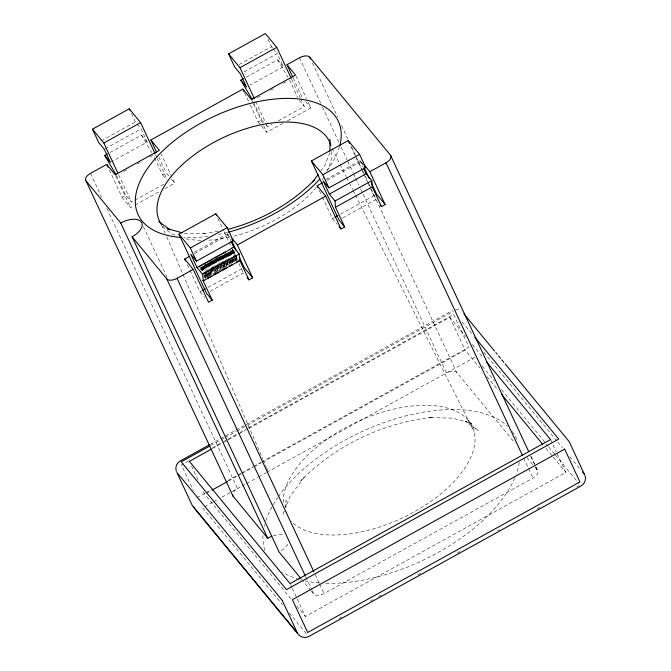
<?xml version="1.0" encoding="UTF-8"?>
<svg xmlns="http://www.w3.org/2000/svg" width="671" height="671" viewBox="0 0 671 671"><rect width="100%" height="100%" fill="white"/><g stroke="black" fill="none" stroke-linecap="round" stroke-linejoin="round"><path stroke-width="0.5" stroke-dasharray="3.35 2.52" d="M285.989 507.351L286.039 500.298L285.653 507.444L290.275 495.961L304.181 477.291L300.818 480.738C335.827 445.041 383.569 422.504 433.223 417.219L428.677 417.563L452.531 418.125L471.965 423.493L465.271 421.271L478.306 430.597L472.233 426.026L467.872 419.903M329.947 152.636L324.756 165.636L319.933 172.12M101.271 140.818L135.374 121.963L136.632 123.498M239.195 64.55L271.495 46.685L272.762 48.22M105.171 148.719L141.061 128.874L147.184 142.009L111.294 161.854M243.984 71.956L277.19 53.596L283.313 66.731L250.115 85.091M110.086 152.468L141.497 135.097L147.184 142.009M246.215 77.19L277.626 59.82L283.313 66.731M123.699 171.516L129.084 168.538M137.161 164.076L139.853 162.583M149.725 157.123L153.315 155.144L154.187 157.022M257.136 97.731L262.52 94.754M270.598 90.283L273.29 88.798M283.154 83.338L286.743 81.35M109.339 170.015L122.03 197.224L125.703 195.194L131.399 202.097L134.091 200.612M154.624 157.953L162.499 174.846L166.182 172.808L168.807 175.995M250.283 105.062L258.159 121.946L261.833 119.908L263.728 122.214M134.988 200.109L163.707 184.231M266.261 125.284L267.528 126.819L272.015 124.336M278.297 120.864L304.315 106.471L300.818 98.964M122.03 197.224L130.568 207.591L134.166 205.594M135.072 205.091L160.302 191.143M164.806 188.652L174.712 183.175L161.149 154.087M261.438 125.93L266.689 132.304L282.91 123.338M287.414 120.847L310.841 107.897L308.215 102.26M194.364 252.229L227.57 233.869L230.094 236.938M325.913 179.484L360.017 160.629L362.541 163.699M194.598 253.546L228.836 234.615M327.045 180.298L361.283 161.367M189.935 270.287L200 291.86L201.803 290.87M208.111 287.381L242.348 268.442M322.382 197.039L332.447 218.62L334.25 217.622M340.558 214.133L374.795 195.202M210.115 291.298L243.313 272.938L245.209 275.236M342.562 218.05L375.76 199.69L377.656 201.996M210.426 444.269L219.593 439.195M220.507 438.691L452.43 310.438M210.518 445.619L220.6 440.042M221.522 439.539L224.265 438.02M225.188 437.509L236.184 431.428M237.098 430.916L453.437 311.285M188.736 460.902L181.405 464.953L193.214 490.291M212.564 447.716L223.569 441.635M224.483 441.132L227.234 439.606M228.148 439.102L239.153 433.021M240.067 432.51L247.406 428.459M248.32 427.947L453.655 314.397L468.97 347.234L264.55 460.281M212.279 448.673L222.369 443.095M223.284 442.583L237.962 434.473M238.876 433.961L245.292 430.413M248.966 428.383L449.83 317.308L465.733 336.607M196.712 497.79L204.965 493.235M205.88 492.724L211.382 489.679M227.88 480.562L237.048 475.487M237.962 474.984L240.713 473.458M241.627 472.954L252.631 466.873M253.546 466.362L260.885 462.311M206.492 493.177L211.08 490.635M228.509 480.998L241.35 473.902M242.265 473.39L253.269 467.31M254.192 466.798L261.522 462.738M262.445 462.235L465.146 350.145L479.723 367.842M204.454 506.798L212.707 502.235M213.621 501.732L218.209 499.199M221.875 497.169L241.191 486.55M242.038 486.014L245.779 484.017M246.626 483.481L257.689 477.433M258.536 476.896L265.942 472.87M266.79 472.334L474.875 357.257M311.21 591.017L313.827 594.196A8.463 4.37 -25 0 0 324.034 593.583L533.009 478.02A8.463 4.37 -25 0 0 537.521 470.497L534.862 464.802M296.775 606.005L305.397 616.456L565.879 472.409L556.687 452.707M339.073 618.377L341.824 616.859M370.241 601.141L372.992 599.622M378.494 596.578L381.245 595.06M417.907 574.779L420.658 573.26M457.328 552.979L460.08 551.461M497.664 530.677L499.492 529.662M537.077 508.878L541.665 506.345M576.498 487.079L580.163 485.058M218.301 231.235L202.34 233.81L204.563 233.718L183.854 233.231M455.441 309.507L457.84 309.499L461.346 311.042M273.399 48.991L277.19 53.596M305.59 101.514L310.841 107.897M299.258 100.331L304.315 106.471M462.101 321.803L472.099 333.932M483.841 352.283L557.14 441.258M557.802 442.063L562.466 447.725M569.796 456.624L580.465 469.566M472.359 344.651L482.969 357.526M482.206 366.156L494.2 380.717M501.531 389.608L545.515 442.994M546.177 443.808L548.182 446.232M548.844 447.037L554.842 454.317M555.504 455.131L578.83 483.439M487.012 376.683L498.276 390.363M545.993 448.278L552.619 456.322M553.281 457.127L565.879 472.409M258.159 121.946L260.784 125.133M332.447 218.62L337.043 224.198M371.248 189.147L456.708 372.405L515.001 443.162M526.92 457.63L534.208 466.479M534.871 467.276L537.521 470.497M137.27 124.269L141.061 128.874M171.432 179.191L174.712 183.175M162.499 174.846L166.291 179.451M200 291.86L204.596 297.446M301.388 579.09L310.556 590.22M290.811 598.758L204.663 494.192L202.474 489.495M202.625 507.813L282.583 604.873M289.251 612.967L307.905 635.613M277.626 59.82L287.901 77.249M141.497 135.097L151.772 152.527M332.07 148.467L339.576 163.447M340.046 164.387L346.152 176.565M346.622 177.496L348.962 182.185M349.432 183.116L352.72 189.675M353.189 190.606L355.068 194.355M355.538 195.295L474.254 432.225M550.564 439.572L556.251 451.768M530.92 456.339L535.349 465.833M535.793 466.781L538.008 471.528M530.878 456.255L534.418 463.846M523.707 458.075L528.136 467.578M528.58 468.526L533.009 478.02M449.83 317.308L465.146 350.145M361.719 162.307L363.036 165.116M360.017 160.629L363.078 167.196M312.359 62.856L337.597 116.98M341.589 125.527L347.788 138.822M351.772 147.368L356.2 156.863M356.637 157.811L362.399 170.157M362.835 171.105L368.597 183.451M369.033 184.399L370.811 188.199M350.824 146.211L361.325 168.731M361.761 169.671L363.514 173.42M363.95 174.359L367.448 181.866M367.884 182.806L375.76 199.69M299.501 57.773L320.755 103.351M322.525 107.15L338.905 142.286M341.12 147.033L347.318 160.327M347.763 161.275L353.08 172.665M353.516 173.621L355.295 177.412M355.731 178.369L358.834 185.011M360.604 188.811L446.5 373.017A8.463 4.37 -25 0 1 456.708 372.405M295.97 75.991L306.471 98.511M293.118 77.828L302.302 97.53M291.633 79.262L300.382 98.033M289.436 79.866L297.748 97.689M267.997 39.178L271.495 46.685M319.321 190.472L321.946 196.1M255.718 101.489L265.339 122.13M265.775 123.07L267.528 126.819M253.521 102.084L261.833 119.908M251.818 100.407L253.126 103.225M253.571 104.164L263.191 124.806M263.628 125.737L266.689 132.304M244.596 92.858L249.847 104.122M227.57 233.869L230.631 240.436M233.391 250.057L235.144 253.806M235.58 254.745L237.76 259.434M233.097 249.696L235.278 254.384M235.722 255.324L237.467 259.073M217.941 218.52L223.628 230.715M224.064 231.654L235.873 256.985M236.309 257.924L237.19 259.803M238.935 263.552L243.313 272.938M232.216 249.528L235.714 257.027M236.15 257.966L237.031 259.836M232.359 250.107L235.42 256.666M235.856 257.605L237.165 260.415M231.923 250.87L234.984 257.438M235.42 258.369L237.165 262.126M231.621 250.509L233.81 255.198M234.246 256.137L235.999 259.887M230.749 250.342L234.246 257.84M234.682 258.78L235.555 260.658M230.891 250.92L233.953 257.479M234.389 258.419L235.697 261.237M230.447 251.684L232.2 255.433M233.944 259.182L234.816 261.061M230.153 251.323L232.342 256.012M232.778 256.951L234.959 261.64M229.708 252.086L232.77 258.654M233.206 259.593L234.087 261.464M229.415 251.734L232.476 258.293M232.912 259.232L234.229 262.042M228.979 252.497L231.596 258.125M232.04 259.056L233.349 261.875M228.677 252.137L230.866 256.825M231.302 257.765L233.055 261.514M228.241 252.9L230.866 258.528M231.302 259.467L232.611 262.277M227.947 252.548L229.692 256.297M231.445 260.046L232.753 262.856M227.503 253.311L230.128 258.939M230.564 259.878L232.753 264.567M227.209 252.95L229.398 257.639M229.834 258.578L232.015 263.267M226.764 253.713L229.826 260.281M230.27 261.22L231.143 263.099M226.471 253.361L229.532 259.92M229.968 260.86L231.285 263.678M225.599 253.185L228.66 259.752M229.096 260.692L230.405 263.502M225.733 253.764L227.922 258.452M228.358 259.392L230.111 263.141M225.297 254.535L228.358 261.094M228.794 262.034L229.667 263.913M225.003 254.175L228.065 260.734M228.501 261.673L229.809 264.491M224.122 253.999L228.937 264.315M224.265 254.577L226.454 259.266M226.89 260.205L229.071 264.894M223.829 255.349L225.573 259.098M227.326 262.847L228.199 264.718M223.527 254.988L226.588 261.547M227.024 262.487L228.341 265.305M222.655 254.812L226.152 262.319M226.588 263.258L227.461 265.129M222.797 255.391L224.978 260.08M225.414 261.019L227.167 264.768M222.353 256.163L225.414 262.722M225.85 263.661L226.723 265.54M222.059 255.802L225.12 262.361M225.557 263.3L226.865 266.119M221.178 255.626L226.865 267.821M221.321 256.205L223.51 260.893M223.946 261.833L226.135 266.521M220.44 256.037L223.946 263.535M224.382 264.475L225.255 266.353M220.583 256.616L223.644 263.175M224.08 264.114L225.397 266.932M219.711 256.439L223.208 263.946M223.644 264.886L225.389 268.635M219.853 257.018L222.47 262.646M222.915 263.586L224.223 266.395M218.972 256.85L222.47 264.349M222.906 265.288L223.779 267.167M219.115 257.429L222.176 263.988M222.613 264.928L223.921 267.746M218.234 257.253L223.921 269.448M218.377 257.832L220.566 262.52M221.002 263.46L223.191 268.148M217.505 257.664L219.685 262.353M221.438 266.102L222.311 267.981M217.203 257.303L220.7 264.802M221.145 265.741L222.453 268.559M216.767 258.067L222.453 270.262M216.909 258.645L219.09 263.334M219.534 264.273L221.279 268.023M216.028 258.478L218.218 263.166M219.962 266.915L220.843 268.794M215.735 258.117L219.232 265.615M219.669 266.555L220.977 269.373M215.29 258.88L220.977 271.076M215.433 259.459L217.622 264.148M218.058 265.087L219.811 268.836M214.561 259.291L218.058 266.79M218.494 267.729L220.239 271.478M214.703 259.87L219.509 270.187M213.823 259.694L219.509 271.889M213.965 260.273L216.146 264.961M216.59 265.901L218.335 269.65M213.084 260.105L216.582 267.603M217.018 268.543L217.899 270.421M213.227 260.683L216.288 267.243M216.725 268.182L218.033 271M212.346 260.507L218.033 272.703M212.489 261.086L214.678 265.775M215.114 266.714L216.867 270.463M211.617 260.918L213.797 265.607M215.55 269.356L216.423 271.235M211.315 260.558L214.821 268.056M215.257 268.996L216.565 271.814M210.879 261.321L214.376 268.828M214.812 269.767L216.565 273.516M211.021 261.9L213.21 266.588M213.646 267.528L215.827 272.216M210.14 261.732L213.638 269.23M214.074 270.17L215.827 273.919M209.847 261.371L215.097 272.627M209.411 262.135L215.089 274.33M209.545 262.722L211.734 267.402M212.17 268.341L214.359 273.03M208.673 262.546L214.351 274.733M208.815 263.124L213.621 273.441M158.742 156.863L166.182 172.808M207.935 262.957L213.621 275.144M208.077 263.535L210.266 268.215M210.702 269.155L212.883 273.843M207.196 263.359L210.258 269.918M210.694 270.858L212.011 273.676M207.339 263.938L212.153 274.254M155.504 154.548L156.813 157.358M157.249 158.297L166.878 178.939M206.467 263.77L208.647 268.45M210.4 272.208L212.145 275.957M206.609 264.349L208.79 269.029M209.226 269.968L211.415 274.657M205.729 264.173L207.918 268.861M209.662 272.611L210.535 274.489M205.435 263.812L208.933 271.319M209.369 272.25L210.677 275.068M204.99 264.584L208.488 272.082M208.924 273.022L210.677 276.771M205.133 265.162L207.322 269.851M207.758 270.79L209.948 275.479M204.252 264.986L206.442 269.675M208.195 273.433L209.503 276.242M203.959 264.626L207.456 272.132M207.901 273.072L209.209 275.882M203.959 266.328L207.02 272.896M207.456 273.835L209.209 277.584M203.665 265.976L205.846 270.665M206.282 271.604L208.471 276.293M202.785 265.8L205.846 272.367M206.282 273.307L208.035 277.056M202.927 266.379L205.989 272.946M206.425 273.885L207.733 276.695M131.432 113.516L135.374 121.963M202.483 267.142L205.544 273.709M205.989 274.649L207.733 278.398M202.189 266.79L204.378 271.478M204.814 272.418L207.004 277.106M201.317 266.613L204.814 274.12M205.251 275.06L206.123 276.93M201.451 267.192L204.512 273.76M204.957 274.699L206.265 277.509M201.015 267.964L204.076 274.531M204.512 275.462L206.265 279.22M200.721 267.603L202.466 271.352M204.219 275.11L205.536 277.92M199.841 267.427L201.594 271.185M203.783 275.873L204.655 277.752M187.31 264.659L189.499 269.348M315.177 574.594L319.161 583.141M319.606 584.089L324.034 593.583M143.351 226.521L167.347 277.962M118.708 174.888L131.399 202.097M305.859 577.102L311.612 589.448M312.057 590.396L313.827 594.196M116.519 175.492L125.703 195.194M115.689 175.685L130.568 207.591M290.518 584.558L291.835 587.377M292.271 588.316L305.397 616.456M90.526 173.336L101.598 197.081M106.907 208.471L237.526 488.58A8.463 4.37 -25 0 0 233.156 492.472M191.537 466.043L198.532 481.057M161.812 225.406L165.133 233.097M166.794 236.947L182.596 273.483M183.015 274.447L262.831 459.065M263.25 460.021L266.161 466.756M266.572 467.721L267.821 470.597M283.288 502.403A102.848 53.126 -25 0 1 414.133 405.804A102.848 53.126 -25 0 1 448.027 487.549A102.848 53.126 -25 0 1 291.055 521.124M519.287 462.436A137.823 71.193 -25 0 1 516.276 474.036M514.758 477.903A137.823 71.193 -25 0 1 325.645 583.292M319.539 582.965A137.823 71.193 -25 0 1 305.255 580.935M299.174 579.409A137.823 71.193 -25 0 1 282.457 572.128M264.76 550.279A137.823 71.193 -25 0 1 262.973 535.609M264.282 526.374A137.823 71.193 -25 0 1 264.743 524.521M265.85 520.746A137.823 71.193 -25 0 1 277.66 497.656M278.247 496.808A137.823 71.193 -25 0 1 394.8 418.998A137.823 71.193 -25 0 1 507.603 426.311M512.3 431.528A137.823 71.193 -25 0 1 517.693 441.602M287.851 544.282A16.926 8.74 -25 0 1 279.111 552.057M273.382 535.785A16.926 8.74 -25 0 1 283.321 534.644M339.392 146.932A110.463 57.06 -25 0 1 326.609 170.962M227.352 232.451A110.463 57.06 -25 0 1 216.263 234.959M208.195 236.318A110.463 57.06 -25 0 1 183.879 237.609M331.801 151.587A93.797 48.455 -25 0 1 327.523 170.442M324.085 176.834A93.797 48.455 -25 0 1 321.979 180.088M316.368 187.444A93.797 48.455 -25 0 1 232.619 236.494M229.557 237.207A93.797 48.455 -25 0 1 207.314 240.243M200.881 240.335A93.797 48.455 -25 0 1 184.366 238.381M174.796 235.152A93.797 48.455 -25 0 1 162.206 225.498M284.152 511.268L283.019 514.137L284.168 511.268"/><path stroke-width="1.01" d="M329.914 151.176L329.998 139.258M318.121 174.552L312.686 181.849L314.271 180.105C290.879 204.16 260.558 220.658 228.274 229.306M204.043 280.428L203.028 280.486L203.313 280.83L239.958 260.566L239.237 253.999L233.693 247.003L231.067 241.375M236.871 261.765L237.903 261.715M107.394 153.953L104.701 155.446L110.396 162.348L104.273 149.214L98.578 142.311L92.455 129.176L129.243 108.828L140.625 122.642L155.068 153.609M243.523 78.675L240.83 80.168L246.525 87.071L240.394 73.936L234.707 67.033L228.585 53.898L265.372 33.55L276.754 47.364L291.189 78.331M92.455 129.176L103.837 142.99L140.625 122.642M228.585 53.898L239.966 67.712L276.754 47.364M528.664 451.508L390.522 155.253L309.708 57.161A8.463 4.37 -25 0 0 299.501 57.773L286.995 64.693L295.534 75.051L251.382 99.467L242.843 89.109L150.866 139.971L159.404 150.338L115.253 174.745L106.714 164.387L90.526 173.336A8.463 4.37 -25 0 0 86.014 180.86L233.013 496.104L267.729 538.243A16.926 8.74 -25 0 1 271.73 536.372M189.188 256.532L184.684 259.023L193.223 269.39L208.538 302.227L212.212 300.189L206.525 293.286L178.956 234.179L215.752 213.831L227.133 227.645L233.256 240.78L196.469 261.128L190.774 254.217L196.905 267.352L202.592 274.263L203.313 280.83M344.659 226.949L338.972 220.038L311.411 160.931L348.199 140.583L359.581 154.397L365.703 167.54L328.916 187.88L323.221 180.977L329.352 194.112L335.039 201.015L335.475 207.247L344.659 226.949L340.985 228.979L339.014 226.588M178.956 234.179L190.346 247.993L227.133 227.645M311.411 160.931L322.793 174.745L359.581 154.397M318.012 187.662L317.131 185.783L322.541 182.789M86.014 180.86L120.73 222.998A16.926 8.74 -25 0 1 141.136 221.774A16.926 8.74 -25 0 1 132.112 236.813L166.827 278.951A8.463 4.37 -25 0 0 177.035 278.339L193.223 269.39M196.905 267.352L200.143 266.085L199.841 265.724L200.872 265.674L201.61 265.271L201.317 264.911L202.348 264.86L203.523 263.695L203.816 264.047L204.554 263.644L204.261 263.284L205.292 263.233L206.022 262.831L205.729 262.47L206.76 262.42L207.498 262.017L207.205 261.656L208.236 261.606L208.966 261.204L208.673 260.843L209.704 260.793L210.442 260.39L210.149 260.029L211.18 259.979L211.91 259.576L211.617 259.216L212.648 259.165L213.386 258.763L213.093 258.402L214.854 257.949L214.561 257.589L215.299 257.178L215.592 257.538L216.33 257.136L216.028 256.775L217.06 256.725L217.798 256.322L217.505 255.961L218.536 255.911L219.274 255.508L218.972 255.148L220.742 254.686L220.449 254.334L221.48 254.284L222.218 253.873L221.916 253.521L222.948 253.47L223.686 253.059L223.393 252.707L224.424 252.657L225.154 252.246L224.86 251.893L225.892 251.843L233.693 247.003M232.116 238.599L237.375 244.974L325.67 196.142L340.985 228.979M329.352 194.112L366.14 173.764L371.835 180.675L372.262 186.899L381.455 206.601L385.129 204.563L369.822 171.726L363.908 164.554M369.822 171.726L386.01 162.776A8.463 4.37 -25 0 0 390.522 155.253M202.592 274.263L239.237 253.999M335.039 201.015L371.835 180.675M223.628 269.088L224.659 269.037M229.516 265.833L230.547 265.783M335.475 207.247L372.262 186.899M202.701 290.367L205.401 288.874M335.148 217.127L337.849 215.626M247.104 277.542L249.008 279.849L252.682 277.811L237.375 244.974M209.503 444.772L180.172 460.994C176.582 462.982 174.871 467.637 176.406 471.445M209.604 446.131L181.187 461.841L286.467 589.641L558.725 439.086L474.766 337.169M211.357 449.176L189.348 461.354L290.082 583.619L550.564 439.572L486.282 361.543M211.994 490.132L227.586 481.51M230.983 265.02L232.015 264.97M238.339 260.952L239.958 260.566M181.866 232.686L166.97 228.568L170.191 229.776L158.608 221.48M364.445 165.997L365.703 167.54M385.129 204.563L376.599 194.204L371.348 182.948M380.189 205.066L381.455 206.601M463.862 313.785L494.51 350.992M495.844 352.611L497.177 354.229M498.511 355.84L500.507 358.272M501.841 359.891L503.846 362.315M505.179 363.934L569.151 441.577L584.458 474.414L582.462 471.99M501.589 394.38L542.68 444.261M317.131 185.783L325.67 196.142M231.99 239.245L233.256 240.78M252.682 277.811L244.143 267.452L239.337 257.127M226.127 268.224L225.095 268.274L225.389 268.635M223.183 269.851L222.151 269.901L222.453 270.262M218.771 272.292L217.74 272.342L218.033 272.703M217.295 273.105L216.263 273.156L216.565 273.516M215.827 273.919L214.795 273.969L215.089 274.33M211.407 276.36L210.384 276.418L210.677 276.771M209.939 277.182L208.907 277.232L209.209 277.584M208.471 277.995L207.44 278.046L207.733 278.398M300.725 578.293L279.111 552.057L132.112 236.813M193.248 506.882L298.528 634.674C301.136 637.467 305.54 638.331 308.92 636.46L581.178 485.905C584.76 483.917 586.479 479.262 584.944 475.454M240.83 80.168L252.137 99.333M104.701 155.446L116.008 174.619M239.673 260.222L249.008 279.849M386.01 162.776L522.382 455.232M364.345 167.935L369.159 178.251M363.514 168.136L366.14 173.764M309.708 57.161L310.589 59.056M348.199 140.583L349.516 143.401M286.995 64.693L292.682 76.888M322.793 174.745L328.916 187.88M239.966 67.712L254.401 98.671M242.843 89.109L244.16 91.927M231.898 241.183L236.276 250.56M215.752 213.831L216.624 215.71M150.866 139.971L156.553 152.166M129.243 108.828L130.124 110.707M190.346 247.993L196.469 261.128M203.028 280.486L212.212 300.189M184.684 259.023L185.557 260.902M177.035 278.339L313.852 571.742M103.837 142.99L117.836 173.017M166.827 278.951L305.414 576.154M106.714 164.387L108.031 167.205M120.73 222.998L267.729 538.243M233.013 496.104A8.463 4.37 -25 0 1 232.527 495.072M180.918 237.425A110.463 57.06 -25 0 1 145.649 171.231A110.463 57.06 -25 0 1 270.103 99.56A110.463 57.06 -25 0 1 339.652 146.018M319.706 179.207A110.463 57.06 -25 0 1 228.341 232.191M161.627 224.701A93.797 48.455 -25 0 1 223.82 137.329A93.797 48.455 -25 0 1 330.895 145.641M564.638 449.1L292.38 599.664L307.695 632.501L579.945 481.937L564.638 449.1M282.172 600.277L176.892 472.476L192.2 505.313L297.488 633.114L282.172 600.277"/></g></svg>
